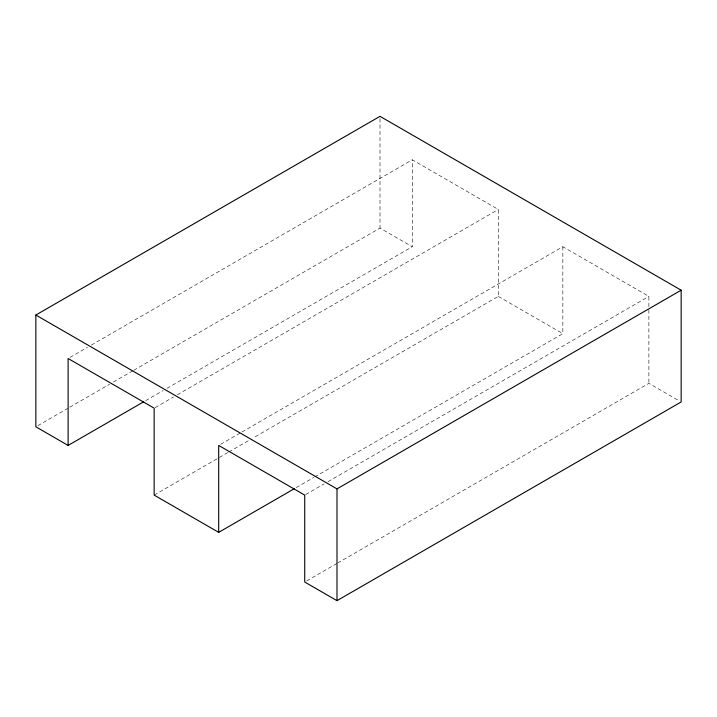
<?xml version="1.0" encoding="UTF-8"?>
<svg xmlns="http://www.w3.org/2000/svg" width="717" height="717" viewBox="0 0 717 717"><rect width="100%" height="100%" fill="white"/><g stroke="black" fill="none" stroke-linecap="round" stroke-linejoin="round"><path stroke-width="0.54" stroke-dasharray="3.58 2.69" d="M70.051 357.38L87.501 347.306M91.382 345.065L412.275 159.801L498.315 209.472L498.315 296.408L253.038 438.015M37.786 425.683L68.814 407.776M69.782 407.211L109.531 384.267M113.411 382.027L132.797 370.832M133.765 370.277L380.01 228.105L412.275 246.729L412.275 159.801M145.676 400.651L163.126 390.577M166.998 388.336L412.275 246.729M155.123 407.615L173.541 396.976M177.422 394.744L498.315 209.472M220.621 444.307L240.984 432.557M241.952 432.001L562.845 246.729L648.885 296.408L648.885 308.668M154.155 495.106L227.836 452.57M228.804 452.006L249.166 440.256M296.246 487.587L313.696 477.513M314.664 476.948L562.845 333.665L562.845 246.729M305.693 494.542L324.111 483.912M327.992 481.672L648.885 296.408M306.661 580.913L336.721 563.571M337.689 563.006L648.885 383.335L679.25 400.875M498.315 296.408L562.845 333.665M648.885 309.78L648.885 383.335M380.01 118.574L380.01 228.105"/><path stroke-width="1.08" d="M35.85 315.032L380.01 116.333L681.15 290.197L681.15 401.968L336.99 600.667L304.725 582.034L304.725 495.106L218.685 445.427L218.685 532.364L154.155 495.106L154.155 408.17L68.115 358.5L68.115 445.427L35.85 426.803L35.85 315.032L336.99 488.895L681.15 290.197M68.115 445.427L143.732 401.771M218.685 532.364L294.302 488.707M336.99 488.895L336.99 600.667"/></g></svg>
